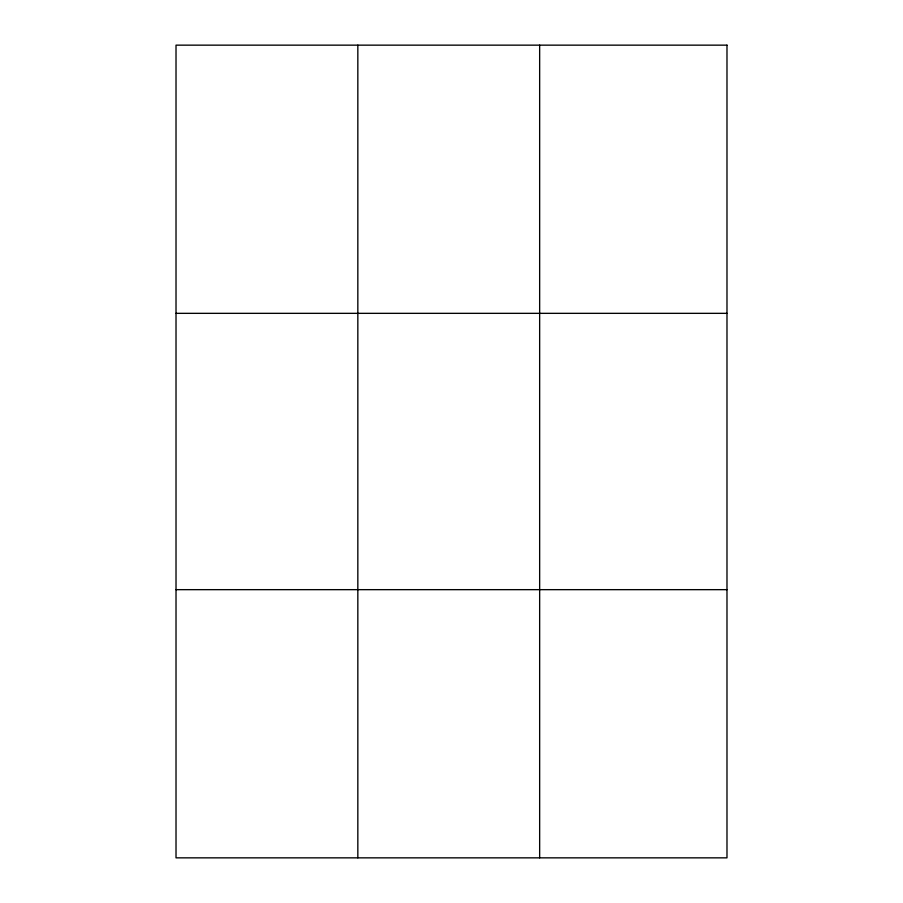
<?xml version="1.0" encoding="UTF-8"?>
<svg xmlns="http://www.w3.org/2000/svg" width="903" height="903" viewBox="0 0 903 903"><rect width="100%" height="100%" fill="white"/><g stroke="black" fill="none" stroke-linecap="round" stroke-linejoin="round"><path stroke-width="1.35" d="M357.836 857.85L357.836 45.15M539.655 857.85L539.655 45.15M176.017 313.341L726.983 313.341M176.017 589.659L726.983 589.659M726.983 45.15L726.983 857.85L176.017 857.85L176.017 45.15L726.983 45.15"/></g></svg>
